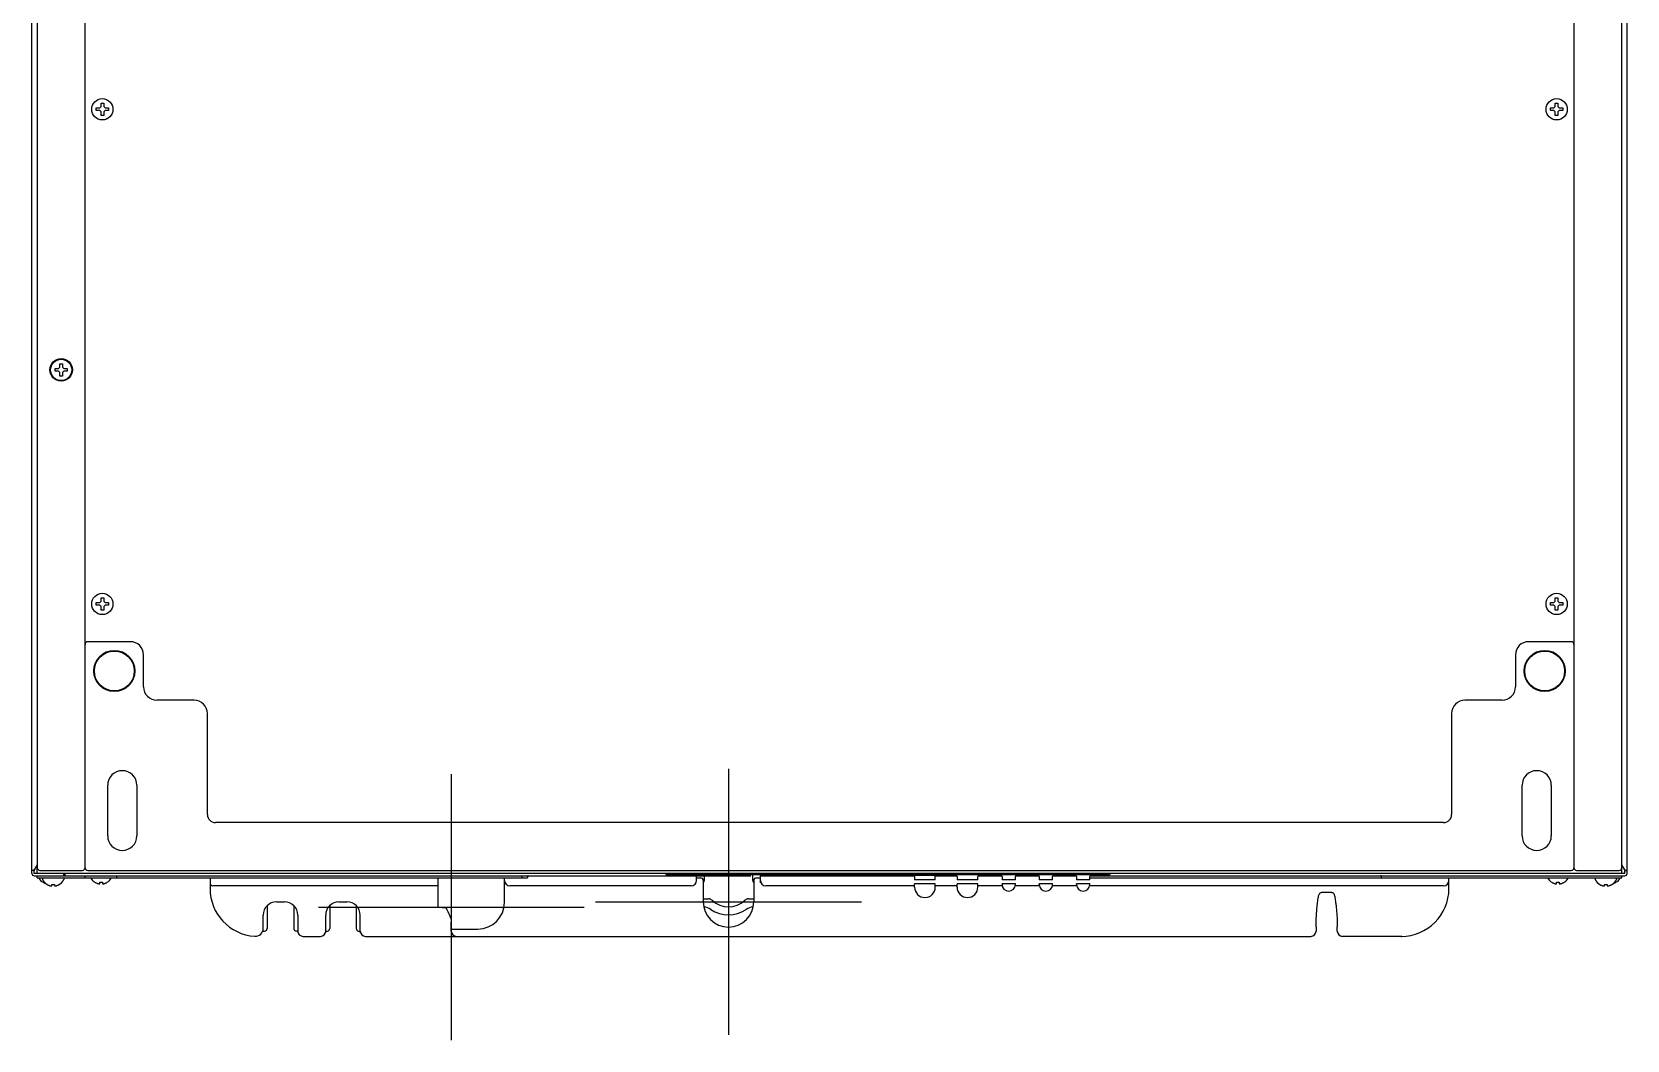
# Model space of a CAD drawing. Header units: millimetres. Extents: x -16733 to -11990, y 4098 to 7122.
# Drawn here: x -13986 to -13386, y 6364 to 6743 of the extents above; entities that cross this region are included whole.
import ezdxf

# ---------------------------------------------------------------- set-up
doc = ezdxf.new("R2010")
doc.units = ezdxf.units.MM
doc.header["$LTSCALE"] = 346.5
doc.layers.get('0').update_dxf_attribs({"linetype": 'CONTINUOUS'})

msp = doc.modelspace()

# ---------------------------------------------------------------- linework, layer by layer
at = {"color": 7, "linetype": 'Continuous'}
for p, q in [((-13986.04, 6426.5), (-13986.04, 6980.13)), ((-13386.04, 6426.4), (-13386.04, 6980.13)), ((-13984.04, 6954.6), (-13984.04, 6428.6)), ((-13966.04, 6428.6), (-13966.04, 6954.6)), ((-13406.04, 6954.6), (-13406.04, 6428.6)), ((-13388.04, 6428.6), (-13388.04, 6954.6)), ((-13961.84, 6713.3), (-13961.84, 6714.3)), ((-13961.84, 6714.3), (-13960.54, 6714.3)), ((-13960.54, 6714.3), (-13960.04, 6714.8)), ((-13960.04, 6714.8), (-13960.04, 6716.1)), ((-13960.04, 6716.1), (-13959.04, 6716.1)), ((-13959.04, 6716.1), (-13959.04, 6714.8)), ((-13959.04, 6714.8), (-13958.54, 6714.3)), ((-13958.54, 6714.3), (-13957.24, 6714.3)), ((-13957.24, 6714.3), (-13957.24, 6713.3)), ((-13414.84, 6714.3), (-13413.54, 6714.3)), ((-13414.84, 6713.3), (-13414.84, 6714.3)), ((-13413.54, 6714.3), (-13413.04, 6714.8)), ((-13413.04, 6716.1), (-13412.04, 6716.1)), ((-13413.04, 6714.8), (-13413.04, 6716.1)), ((-13412.04, 6716.1), (-13412.04, 6714.8)), ((-13412.04, 6714.8), (-13411.54, 6714.3)), ((-13411.54, 6714.3), (-13410.24, 6714.3)), ((-13410.24, 6714.3), (-13410.24, 6713.3)), ((-13960.54, 6713.3), (-13961.84, 6713.3)), ((-13960.04, 6712.8), (-13960.54, 6713.3)), ((-13960.04, 6711.5), (-13960.04, 6712.8)), ((-13959.04, 6711.5), (-13960.04, 6711.5)), ((-13958.54, 6713.3), (-13959.04, 6712.8)), ((-13959.04, 6712.8), (-13959.04, 6711.5)), ((-13957.24, 6713.3), (-13958.54, 6713.3)), ((-13413.54, 6713.3), (-13414.84, 6713.3)), ((-13413.04, 6712.8), (-13413.54, 6713.3)), ((-13413.04, 6711.5), (-13413.04, 6712.8)), ((-13412.04, 6711.5), (-13413.04, 6711.5)), ((-13411.54, 6713.3), (-13412.04, 6712.8)), ((-13412.04, 6712.8), (-13412.04, 6711.5)), ((-13410.24, 6713.3), (-13411.54, 6713.3)), ((-13975.54, 6616.8), (-13975.54, 6618.1)), ((-13975.54, 6618.1), (-13974.54, 6618.1)), ((-13974.54, 6618.1), (-13974.54, 6616.8)), ((-13977.34, 6615.3), (-13977.34, 6616.3)), ((-13977.34, 6616.3), (-13976.04, 6616.3)), ((-13976.04, 6615.3), (-13977.34, 6615.3)), ((-13976.04, 6616.3), (-13975.54, 6616.8)), ((-13975.54, 6614.8), (-13976.04, 6615.3)), ((-13975.54, 6613.5), (-13975.54, 6614.8)), ((-13974.54, 6613.5), (-13975.54, 6613.5)), ((-13974.54, 6616.8), (-13974.04, 6616.3)), ((-13974.04, 6615.3), (-13974.54, 6614.8)), ((-13974.54, 6614.8), (-13974.54, 6613.5)), ((-13974.04, 6616.3), (-13972.74, 6616.3)), ((-13972.74, 6615.3), (-13974.04, 6615.3)), ((-13972.74, 6616.3), (-13972.74, 6615.3)), ((-13961.84, 6527.3), (-13961.84, 6528.3)), ((-13961.84, 6528.3), (-13960.54, 6528.3)), ((-13960.54, 6528.3), (-13960.04, 6528.8)), ((-13960.04, 6528.8), (-13960.04, 6530.1)), ((-13960.04, 6530.1), (-13959.04, 6530.1)), ((-13959.04, 6530.1), (-13959.04, 6528.8)), ((-13959.04, 6528.8), (-13958.54, 6528.3)), ((-13958.54, 6528.3), (-13957.24, 6528.3)), ((-13957.24, 6528.3), (-13957.24, 6527.3)), ((-13414.84, 6528.3), (-13413.54, 6528.3)), ((-13414.84, 6527.3), (-13414.84, 6528.3)), ((-13413.54, 6528.3), (-13413.04, 6528.8)), ((-13413.04, 6530.1), (-13412.04, 6530.1)), ((-13413.04, 6528.8), (-13413.04, 6530.1)), ((-13412.04, 6530.1), (-13412.04, 6528.8)), ((-13412.04, 6528.8), (-13411.54, 6528.3)), ((-13411.54, 6528.3), (-13410.24, 6528.3)), ((-13410.24, 6528.3), (-13410.24, 6527.3)), ((-13960.54, 6527.3), (-13961.84, 6527.3)), ((-13960.04, 6526.8), (-13960.54, 6527.3)), ((-13960.04, 6525.5), (-13960.04, 6526.8)), ((-13959.04, 6525.5), (-13960.04, 6525.5)), ((-13958.54, 6527.3), (-13959.04, 6526.8)), ((-13959.04, 6526.8), (-13959.04, 6525.5)), ((-13957.24, 6527.3), (-13958.54, 6527.3)), ((-13413.54, 6527.3), (-13414.84, 6527.3)), ((-13413.04, 6526.8), (-13413.54, 6527.3)), ((-13413.04, 6525.5), (-13413.04, 6526.8)), ((-13412.04, 6525.5), (-13413.04, 6525.5)), ((-13411.54, 6527.3), (-13412.04, 6526.8)), ((-13412.04, 6526.8), (-13412.04, 6525.5)), ((-13410.24, 6527.3), (-13411.54, 6527.3)), ((-13949.04, 6513.6), (-13965.04, 6513.6)), ((-13407.04, 6513.6), (-13423.04, 6513.6)), ((-13944.04, 6496.6), (-13944.04, 6508.6)), ((-13428.04, 6508.6), (-13428.04, 6496.6)), ((-13925.04, 6491.6), (-13939.04, 6491.6)), ((-13920.04, 6448.6), (-13920.04, 6486.6)), ((-13452.04, 6486.6), (-13452.04, 6448.6)), ((-13433.04, 6491.6), (-13447.04, 6491.6)), ((-13957.54, 6440.6), (-13957.54, 6459.6)), ((-13946.54, 6459.6), (-13946.54, 6440.6)), ((-13425.54, 6440.6), (-13425.54, 6459.6)), ((-13414.54, 6459.6), (-13414.54, 6440.6)), ((-13455.04, 6445.6), (-13917.04, 6445.6)), ((-13985.14, 6427.79), (-13985.24, 6427.76)), ((-13985.24, 6426.5), (-13985.24, 6427.38)), ((-13984.04, 6429.69), (-13985.14, 6427.79)), ((-13984.04, 6426.4), (-13985.14, 6426.4)), ((-13984.04, 6426.4), (-13984.04, 6428.6)), ((-13388.04, 6426.4), (-13984.04, 6426.4)), ((-13983.04, 6427.6), (-13967.04, 6427.6)), ((-13974.04, 6425.6), (-13974.04, 6426.4)), ((-13973.54, 6425.64), (-13973.54, 6426.4)), ((-13965.04, 6427.6), (-13407.04, 6427.6)), ((-13405.04, 6427.6), (-13389.04, 6427.6)), ((-13386.94, 6427.79), (-13388.04, 6429.69)), ((-13388.04, 6426.4), (-13388.04, 6428.6)), ((-13386.94, 6426.4), (-13388.04, 6426.4)), ((-13386.94, 6427.79), (-13386.84, 6427.76)), ((-13386.04, 6427.38), (-13386.84, 6427.38)), ((-13386.84, 6426.5), (-13386.84, 6427.38)), ((-13386.04, 6426.4), (-13386.05, 6426.4)), ((-13985.14, 6425.6), (-13715.59, 6425.6)), ((-13984.04, 6424.8), (-13984.04, 6425.6)), ((-13984.04, 6424.8), (-13832.49, 6424.8)), ((-13982.04, 6424.4), (-13982.04, 6424.2)), ((-13981.84, 6423.12), (-13981.84, 6423.15)), ((-13980.34, 6422.32), (-13980.34, 6422.35)), ((-13978.54, 6421.8), (-13978.54, 6422.35)), ((-13977.54, 6422.35), (-13977.54, 6421.8)), ((-13975.74, 6422.35), (-13975.74, 6422.32)), ((-13974.04, 6424.4), (-13974.04, 6424.2)), ((-13966.04, 6424.8), (-13966.04, 6425.6)), ((-13962.34, 6423.12), (-13962.34, 6423.15)), ((-13960.54, 6422.6), (-13960.54, 6423.15)), ((-13959.54, 6423.15), (-13959.54, 6422.6)), ((-13957.74, 6423.15), (-13957.74, 6423.12)), ((-13954.04, 6424.8), (-13954.04, 6425.6)), ((-13919.04, 6424.8), (-13919.04, 6420.8)), ((-13918.49, 6424.8), (-13833.84, 6424.8)), ((-13833.29, 6421.8), (-13918.04, 6421.8)), ((-13833.84, 6424.8), (-13807.74, 6424.8)), ((-13833.29, 6413.8), (-13833.29, 6424.8)), ((-13808.29, 6415.55), (-13808.29, 6424.8)), ((-13807.74, 6424.8), (-13799.59, 6424.8)), ((-13738.04, 6421.8), (-13806.29, 6421.8)), ((-13801.59, 6424.8), (-13801.59, 6425.6)), ((-13799.59, 6425.35), (-13799.59, 6424.8)), ((-13799.34, 6425.6), (-13736.29, 6425.6)), ((-13581.04, 6425.9), (-13747.04, 6425.9)), ((-13747.04, 6425.9), (-13747.04, 6425.6)), ((-13742.54, 6425.6), (-13742.54, 6425.9)), ((-13736.54, 6425.9), (-13736.54, 6425.6)), ((-13736.04, 6423.8), (-13736.04, 6425.9)), ((-13736.04, 6424.8), (-13734.54, 6424.8)), ((-13733.54, 6423.8), (-13733.54, 6415.8)), ((-13733.04, 6423.9), (-13733.04, 6425.9)), ((-13715.04, 6425.9), (-13715.04, 6423.9)), ((-13714.54, 6423.8), (-13714.54, 6415.8)), ((-13713.54, 6424.8), (-13712.04, 6424.8)), ((-13712.04, 6422.98), (-13712.04, 6425.9)), ((-13711.79, 6425.6), (-13654.29, 6425.6)), ((-13711.54, 6425.6), (-13711.54, 6425.9)), ((-13654.04, 6421.8), (-13710.04, 6421.8)), ((-13705.54, 6425.6), (-13705.54, 6425.9)), ((-13701.04, 6425.9), (-13701.04, 6425.6)), ((-13688.27, 6425.85), (-13688.57, 6425.85)), ((-13688.57, 6425.85), (-13688.57, 6425.6)), ((-13688.27, 6425.85), (-13688.27, 6425.6)), ((-13663.06, 6425.86), (-13657.16, 6425.86)), ((-13662.49, 6425.86), (-13657.74, 6425.86)), ((-13662.49, 6425.86), (-13662.49, 6425.86)), ((-13657.74, 6425.86), (-13657.74, 6425.86)), ((-13655.6, 6425.6), (-13655.6, 6425.66)), ((-13655.4, 6425.86), (-13646.63, 6425.86)), ((-13654.83, 6425.86), (-13650.08, 6425.86)), ((-13654.83, 6425.86), (-13654.83, 6425.86)), ((-13654.04, 6425.35), (-13654.04, 6424.05)), ((-13646.24, 6424.05), (-13654.04, 6424.05)), ((-13646.24, 6422.55), (-13654.04, 6422.55)), ((-13654.04, 6421.3), (-13654.04, 6422.55)), ((-13650.08, 6425.86), (-13650.08, 6425.86)), ((-13646.43, 6425.66), (-13646.43, 6424.05)), ((-13646.24, 6424.05), (-13646.24, 6425.35)), ((-13646.24, 6421.3), (-13646.24, 6422.55)), ((-13638.04, 6421.8), (-13646.24, 6421.8)), ((-13645.99, 6425.6), (-13638.29, 6425.6)), ((-13638.04, 6425.35), (-13638.04, 6424.05)), ((-13630.24, 6424.05), (-13638.04, 6424.05)), ((-13630.24, 6422.55), (-13638.04, 6422.55)), ((-13638.04, 6421.3), (-13638.04, 6422.55)), ((-13630.24, 6424.05), (-13630.24, 6425.35)), ((-13630.24, 6421.3), (-13630.24, 6422.55)), ((-13621.09, 6421.8), (-13630.24, 6421.8)), ((-13629.99, 6425.6), (-13621.39, 6425.6)), ((-13621.14, 6425.35), (-13621.14, 6424.05)), ((-13616.14, 6424.05), (-13621.14, 6424.05)), ((-13616.14, 6422.55), (-13621.14, 6422.55)), ((-13621.14, 6422.3), (-13621.14, 6422.55)), ((-13607.09, 6421.8), (-13616.19, 6421.8)), ((-13616.14, 6424.05), (-13616.14, 6425.35)), ((-13616.14, 6422.3), (-13616.14, 6422.55)), ((-13615.89, 6425.6), (-13607.39, 6425.6)), ((-13607.14, 6425.35), (-13607.14, 6424.05)), ((-13602.14, 6424.05), (-13607.14, 6424.05)), ((-13602.14, 6422.55), (-13607.14, 6422.55)), ((-13607.14, 6422.3), (-13607.14, 6422.55)), ((-13593.09, 6421.8), (-13602.19, 6421.8)), ((-13602.14, 6424.05), (-13602.14, 6425.35)), ((-13602.14, 6422.3), (-13602.14, 6422.55)), ((-13601.89, 6425.6), (-13593.39, 6425.6)), ((-13593.14, 6425.35), (-13593.14, 6424.05)), ((-13588.14, 6424.05), (-13593.14, 6424.05)), ((-13588.14, 6422.55), (-13593.14, 6422.55)), ((-13593.14, 6422.3), (-13593.14, 6422.55)), ((-13455.04, 6421.8), (-13588.19, 6421.8)), ((-13588.14, 6424.05), (-13588.14, 6425.35)), ((-13588.14, 6424.8), (-13453.59, 6424.8)), ((-13588.14, 6422.3), (-13588.14, 6422.55)), ((-13587.89, 6425.6), (-13478.74, 6425.6)), ((-13492.49, 6425.6), (-13386.94, 6425.6)), ((-13478.49, 6425.35), (-13478.49, 6425.6)), ((-13478.49, 6425.35), (-13478.49, 6424.8)), ((-13467.59, 6424.8), (-13388.04, 6424.8)), ((-13453.04, 6420.8), (-13453.04, 6424.8)), ((-13414.34, 6423.12), (-13414.34, 6423.15)), ((-13412.54, 6422.6), (-13412.54, 6423.15)), ((-13411.54, 6423.15), (-13411.54, 6422.6)), ((-13409.74, 6423.15), (-13409.74, 6423.12)), ((-13398.04, 6424.4), (-13398.04, 6424.2)), ((-13396.34, 6422.32), (-13396.34, 6422.35)), ((-13394.54, 6421.8), (-13394.54, 6422.35)), ((-13393.54, 6422.35), (-13393.54, 6421.8)), ((-13391.74, 6422.35), (-13391.74, 6422.32)), ((-13390.24, 6423.15), (-13390.24, 6423.12)), ((-13390.04, 6424.4), (-13390.04, 6424.2)), ((-13388.04, 6424.8), (-13388.04, 6425.6)), ((-13897.54, 6414.37), (-13897.54, 6405.8)), ((-13894.04, 6415.8), (-13891.04, 6415.8)), ((-13887.54, 6414.37), (-13887.54, 6405.8)), ((-13874.04, 6414.37), (-13874.04, 6405.8)), ((-13870.54, 6415.8), (-13867.54, 6415.8)), ((-13864.04, 6414.37), (-13864.04, 6405.8)), ((-13733.54, 6416.9), (-13731.59, 6416.9)), ((-13730.88, 6416.79), (-13730.92, 6416.8)), ((-13717.17, 6416.8), (-13717.2, 6416.79)), ((-13717.11, 6416.8), (-13717.17, 6416.8)), ((-13717.06, 6416.81), (-13717.11, 6416.8)), ((-13716.49, 6416.9), (-13714.54, 6416.9)), ((-13497.04, 6419.33), (-13501.04, 6419.33)), ((-13899.04, 6405.83), (-13899.04, 6410.8)), ((-13886.04, 6410.8), (-13886.04, 6404.8)), ((-13875.54, 6404.8), (-13875.54, 6410.8)), ((-13862.54, 6404.8), (-13862.54, 6410.8)), ((-13833.29, 6413.8), (-13830.29, 6413.55)), ((-13828.29, 6404.8), (-13828.29, 6408.26)), ((-13899.22, 6404.8), (-13898.54, 6404.8)), ((-13886.04, 6404.8), (-13886.54, 6404.8)), ((-13884.04, 6402.8), (-13877.54, 6402.8)), ((-13875.12, 6404.74), (-13874.87, 6404.81)), ((-13862.66, 6404.52), (-13862.44, 6404.16)), ((-13860.54, 6402.8), (-13505.04, 6402.8)), ((-13828.29, 6405.55), (-13818.29, 6405.55)), ((-13503.04, 6406.4), (-13503.04, 6404.8)), ((-13495.04, 6404.8), (-13495.04, 6406.4)), ((-13470.78, 6402.8), (-13493.04, 6402.8))]:
    msp.add_line(p, q, dxfattribs=at)
at = {"color": 4}
for p, q in [((-13828.29, 6463.8), (-13828.29, 6363.8)), ((-13878.29, 6413.8), (-13778.29, 6413.8))]:
    msp.add_line(p, q, dxfattribs=at)
at = {"color": 1}
for p, q in [((-13724.04, 6465.8), (-13724.04, 6365.8)), ((-13774.04, 6415.8), (-13674.04, 6415.8))]:
    msp.add_line(p, q, dxfattribs=at)
at = {"color": 7, "linetype": 'Continuous'}
for points in [[(-13730.92, 6416.8), (-13730.97, 6416.8), (-13731.02, 6416.81)], [(-13503.04, 6406.4), (-13503.04, 6407.01), (-13503.03, 6407.63), (-13503.01, 6408.27), (-13502.99, 6408.92), (-13502.95, 6409.59), (-13502.92, 6410.25), (-13502.88, 6410.89), (-13502.83, 6411.53), (-13502.79, 6412.15), (-13502.74, 6412.75), (-13502.68, 6413.33), (-13502.63, 6413.89), (-13502.58, 6414.44), (-13502.52, 6414.99), (-13502.45, 6415.54), (-13502.39, 6416.08), (-13502.31, 6416.62), (-13502.23, 6417.12), (-13502.15, 6417.58), (-13502.07, 6417.99), (-13501.99, 6418.29), (-13501.91, 6418.53), (-13501.79, 6418.78), (-13501.63, 6419.02), (-13501.39, 6419.22), (-13501.1, 6419.33), (-13501.04, 6419.33)], [(-13497.04, 6419.33), (-13496.8, 6419.29), (-13496.57, 6419.15), (-13496.42, 6418.97), (-13496.31, 6418.78), (-13496.24, 6418.61), (-13496.17, 6418.41), (-13496.1, 6418.13), (-13496.03, 6417.79), (-13495.95, 6417.4), (-13495.88, 6416.96), (-13495.8, 6416.5), (-13495.74, 6416.03), (-13495.67, 6415.58), (-13495.62, 6415.15), (-13495.57, 6414.75), (-13495.52, 6414.35), (-13495.48, 6413.95), (-13495.43, 6413.51), (-13495.38, 6413.03), (-13495.34, 6412.53), (-13495.3, 6412.03), (-13495.25, 6411.5), (-13495.21, 6410.96), (-13495.18, 6410.42), (-13495.14, 6409.86), (-13495.12, 6409.31), (-13495.09, 6408.77), (-13495.07, 6408.24), (-13495.06, 6407.74), (-13495.05, 6407.25), (-13495.04, 6406.78), (-13495.04, 6406.4)], [(-13875.65, 6404.15), (-13875.45, 6404.49), (-13875.12, 6404.74)], [(-13863.21, 6404.81), (-13863.01, 6404.75), (-13862.66, 6404.52)]]:
    msp.add_lwpolyline(points, dxfattribs=at)
for centre, radius in [((-13959.54, 6713.8), 4), ((-13412.54, 6713.8), 4), ((-13975.04, 6615.8), 4.25), ((-13975.04, 6615.8), 4), ((-13959.54, 6527.8), 4), ((-13412.54, 6527.8), 4), ((-13955.04, 6502.6), 7.75), ((-13955.04, 6502.6), 7.49), ((-13417.04, 6502.6), 7.75), ((-13417.04, 6502.6), 7.49)]:
    msp.add_circle(centre, radius, dxfattribs=at)
for centre, radius, start, end in [((-13965.04, 6512.6), 1, 90, 180), ((-13949.04, 6508.6), 5, 0, 90), ((-13423.04, 6508.6), 5, 90, 180), ((-13407.04, 6512.6), 1, 0, 90), ((-13939.04, 6496.6), 5, 180, 270), ((-13433.04, 6496.6), 5, 270, 0), ((-13925.04, 6486.6), 5, 0, 90), ((-13447.04, 6486.6), 5, 90, 180), ((-13952.04, 6459.6), 5.5, 0, 180), ((-13420.04, 6459.6), 5.5, 0, 180), ((-13917.04, 6448.6), 3, 180, 270), ((-13455.04, 6448.6), 3, 270, 0), ((-13952.04, 6440.6), 5.5, 180, 0), ((-13420.04, 6440.6), 5.5, 180, 0), ((-13985.14, 6426.5), 0.9, 180, 270), ((-13985.14, 6426.5), 0.1, 180, 270), ((-13983.04, 6428.6), 1, 180, 270), ((-13967.04, 6428.6), 1, 270, 0), ((-13965.04, 6428.6), 1, 180, 270), ((-13747.04, 6426.9), 1, 210.59889, 270), ((-13581.04, 6426.9), 1, 270, 329.40111), ((-13407.04, 6428.6), 1, 270, 0), ((-13405.04, 6428.6), 1, 180, 270), ((-13389.04, 6428.6), 1, 270, 0), ((-13386.94, 6426.5), 0.9, 270, 0), ((-13386.94, 6426.5), 0.1, 270, 0), ((-13979.34, 6427.22), 4.8, 210.30118, 238.62729), ((-13981.64, 6424.4), 0.4, 150, 180), ((-13981.64, 6424.2), 0.4, 180, 210.30118), ((-13977.84, 6426.42), 4.8, 210.30118, 238.62729), ((-13979.35, 6427.2), 4.75, 238.46592, 241.0313), ((-13979.36, 6427.2), 4.75, 241.03163, 241.99262), ((-13979.36, 6427.2), 4.75, 241.99259, 243.31875), ((-13979.36, 6427.2), 4.74, 243.3188, 244.45978), ((-13979.36, 6427.19), 4.74, 244.45979, 245.42782), ((-13979.36, 6427.19), 4.73, 245.4278, 246.68253), ((-13979.37, 6427.18), 4.73, 246.68262, 247.45262), ((-13979.37, 6427.18), 4.72, 247.45244, 248.99746), ((-13979.37, 6427.17), 4.72, 248.99775, 249.4819), ((-13979.37, 6427.16), 4.7, 249.48126, 251.53441), ((-13979.38, 6427.14), 4.69, 251.53499, 252.55167), ((-13977.85, 6426.4), 4.75, 238.46592, 241.0313), ((-13977.86, 6426.4), 4.75, 241.03163, 241.99262), ((-13977.86, 6426.4), 4.75, 241.99259, 243.31875), ((-13977.86, 6426.4), 4.74, 243.3188, 244.45978), ((-13977.86, 6426.39), 4.74, 244.45979, 245.42782), ((-13977.86, 6426.39), 4.73, 245.4278, 246.68253), ((-13977.87, 6426.38), 4.73, 246.68262, 247.45262), ((-13977.87, 6426.38), 4.72, 247.45244, 248.99746), ((-13977.87, 6426.37), 4.72, 248.99775, 249.4819), ((-13977.87, 6426.36), 4.7, 249.48126, 251.53441), ((-13977.88, 6426.34), 4.68, 251.53495, 252.62273), ((-13977.89, 6426.32), 4.67, 252.62279, 253.60512), ((-13977.89, 6426.29), 4.64, 253.60363, 255.68242), ((-13978.79, 6423.79), 2.01, 262.72591, 264.7415), ((-13978.79, 6423.77), 1.98, 264.74422, 265.39913), ((-13978.79, 6423.76), 1.97, 265.39843, 266.78331), ((-13978.79, 6423.75), 1.96, 266.78408, 267.62353), ((-13978.79, 6423.74), 1.96, 267.62337, 268.84548), ((-13978.79, 6423.74), 1.95, 268.84587, 270.92582), ((-13978.79, 6423.74), 1.95, 270.92611, 271.99638), ((-13978.79, 6423.75), 1.96, 271.99641, 273.02279), ((-13978.79, 6423.76), 1.97, 273.0233, 274.28602), ((-13978.79, 6423.77), 1.98, 274.28564, 275.13722), ((-13978.8, 6423.79), 2.01, 275.14015, 277.27441), ((-13978.04, 6426.12), 3.8, 262.43512, 277.56488), ((-13977.29, 6423.79), 2.01, 262.72561, 264.85983), ((-13977.29, 6423.77), 1.98, 264.86273, 265.7144), ((-13977.29, 6423.76), 1.97, 265.71404, 266.97664), ((-13977.29, 6423.75), 1.96, 266.97715, 268.00366), ((-13977.29, 6423.74), 1.95, 268.00369, 269.07382), ((-13977.29, 6423.74), 1.95, 269.07411, 271.15407), ((-13977.29, 6423.74), 1.95, 271.15446, 272.37669), ((-13977.29, 6423.75), 1.96, 272.37651, 273.21588), ((-13977.29, 6423.76), 1.97, 273.21665, 274.6016), ((-13977.29, 6423.77), 1.98, 274.60089, 275.25577), ((-13977.3, 6423.79), 2.01, 275.2585, 277.27409), ((-13978.19, 6426.29), 4.64, 284.31758, 286.39637), ((-13978.2, 6426.32), 4.67, 286.39488, 287.37721), ((-13978.2, 6426.34), 4.68, 287.37727, 288.46505), ((-13978.21, 6426.36), 4.7, 288.46559, 290.51874), ((-13978.21, 6426.37), 4.72, 290.5181, 291.00225), ((-13978.21, 6426.38), 4.72, 291.00254, 292.54756), ((-13978.22, 6426.38), 4.73, 292.54738, 293.31738), ((-13978.22, 6426.39), 4.73, 293.31747, 294.5722), ((-13978.22, 6426.39), 4.74, 294.57218, 295.5402), ((-13978.22, 6426.4), 4.74, 295.54022, 296.6812), ((-13978.22, 6426.4), 4.75, 296.68125, 298.00741), ((-13978.23, 6426.4), 4.75, 298.00738, 298.96837), ((-13978.23, 6426.4), 4.75, 298.9687, 301.53408), ((-13978.24, 6426.42), 4.8, 301.37271, 329.69882), ((-13974.44, 6424.2), 0.4, 329.69882, 0), ((-13959.84, 6427.22), 4.8, 210.30118, 238.62729), ((-13959.85, 6427.2), 4.75, 238.46592, 241.0313), ((-13959.86, 6427.2), 4.75, 241.03163, 241.99262), ((-13959.86, 6427.2), 4.75, 241.99259, 243.31875), ((-13959.86, 6427.2), 4.74, 243.3188, 244.45978), ((-13959.86, 6427.19), 4.74, 244.45979, 245.42782), ((-13959.86, 6427.19), 4.73, 245.4278, 246.68253), ((-13959.87, 6427.18), 4.73, 246.68262, 247.45262), ((-13959.87, 6427.18), 4.72, 247.45244, 248.99746), ((-13959.87, 6427.17), 4.72, 248.99775, 249.4819), ((-13959.87, 6427.16), 4.7, 249.48126, 251.53441), ((-13959.88, 6427.14), 4.68, 251.53495, 252.62273), ((-13959.89, 6427.12), 4.67, 252.62279, 253.60512), ((-13959.89, 6427.09), 4.64, 253.60363, 255.68242), ((-13960.79, 6424.59), 2.01, 262.72591, 264.7415), ((-13960.79, 6424.57), 1.98, 264.74422, 265.39913), ((-13960.79, 6424.56), 1.97, 265.39843, 266.78331), ((-13960.79, 6424.55), 1.96, 266.78408, 267.62353), ((-13960.79, 6424.54), 1.96, 267.62337, 268.84548), ((-13960.79, 6424.54), 1.95, 268.84587, 270.92582), ((-13960.79, 6424.54), 1.95, 270.92611, 271.99638), ((-13960.79, 6424.55), 1.96, 271.99641, 273.02279), ((-13960.79, 6424.56), 1.97, 273.0233, 274.28602), ((-13960.79, 6424.57), 1.98, 274.28564, 275.13722), ((-13960.8, 6424.59), 2.01, 275.14015, 277.27441), ((-13960.04, 6426.92), 3.8, 262.43512, 277.56488), ((-13959.29, 6424.59), 2.01, 262.72561, 264.85983), ((-13959.29, 6424.57), 1.98, 264.86273, 265.7144), ((-13959.29, 6424.56), 1.97, 265.71404, 266.97664), ((-13959.29, 6424.55), 1.96, 266.97715, 268.00366), ((-13959.29, 6424.54), 1.95, 268.00369, 269.07382), ((-13959.29, 6424.54), 1.95, 269.07411, 271.15407), ((-13959.29, 6424.54), 1.95, 271.15446, 272.37669), ((-13959.29, 6424.55), 1.96, 272.37651, 273.21588), ((-13959.29, 6424.56), 1.97, 273.21665, 274.6016), ((-13959.29, 6424.57), 1.98, 274.60089, 275.25577), ((-13959.3, 6424.59), 2.01, 275.2585, 277.27409), ((-13960.19, 6427.09), 4.64, 284.31758, 286.39637), ((-13960.2, 6427.12), 4.67, 286.39488, 287.37721), ((-13960.2, 6427.14), 4.68, 287.37727, 288.46505), ((-13960.21, 6427.16), 4.7, 288.46559, 290.51874), ((-13960.21, 6427.17), 4.72, 290.5181, 291.00225), ((-13960.21, 6427.18), 4.72, 291.00254, 292.54756), ((-13960.22, 6427.18), 4.73, 292.54738, 293.31738), ((-13960.22, 6427.19), 4.73, 293.31747, 294.5722), ((-13960.22, 6427.19), 4.74, 294.57218, 295.5402), ((-13960.22, 6427.2), 4.74, 295.54022, 296.6812), ((-13960.22, 6427.2), 4.75, 296.68125, 298.00741), ((-13960.23, 6427.2), 4.75, 298.00738, 298.96837), ((-13960.23, 6427.2), 4.75, 298.9687, 301.53408), ((-13960.24, 6427.22), 4.8, 301.37271, 329.69882), ((-13918.04, 6422.8), 1, 180, 270), ((-13901.04, 6420.8), 18, 180, 266.17745), ((-13806.29, 6423.8), 2, 180, 270), ((-13799.34, 6425.35), 0.25, 90, 180), ((-13738.04, 6423.8), 2, 270, 0), ((-13736.29, 6425.35), 0.25, 0, 90), ((-13734.54, 6423.8), 1, 0, 90), ((-13734.04, 6423.9), 1, 300.63635, 0), ((-13714.04, 6423.9), 1, 180, 239.36365), ((-13713.54, 6423.8), 1, 90, 180), ((-13711.79, 6425.35), 0.25, 90, 180), ((-13710.04, 6423.8), 2, 180, 270), ((-13663.06, 6425.66), 0.2, 90, 180), ((-13657.16, 6425.66), 0.2, 0, 90), ((-13655.4, 6425.66), 0.2, 90, 180), ((-13654.29, 6425.35), 0.25, 0, 90), ((-13650.14, 6421.3), 3.9, 180, 360), ((-13646.63, 6425.66), 0.2, 0, 90), ((-13645.99, 6425.35), 0.25, 90, 180), ((-13638.29, 6425.35), 0.25, 0, 90), ((-13634.14, 6421.3), 3.9, 180, 360), ((-13629.99, 6425.35), 0.25, 90, 180), ((-13621.39, 6425.35), 0.25, 0, 90), ((-13618.64, 6422.3), 2.5, 180, 360), ((-13615.89, 6425.35), 0.25, 90, 180), ((-13607.39, 6425.35), 0.25, 0, 90), ((-13604.64, 6422.3), 2.5, 180, 360), ((-13601.89, 6425.35), 0.25, 90, 180), ((-13593.39, 6425.35), 0.25, 0, 90), ((-13590.64, 6422.3), 2.5, 180, 360), ((-13587.89, 6425.35), 0.25, 90, 180), ((-13478.74, 6425.35), 0.25, 0, 90), ((-13471.04, 6420.8), 18, 270, 0), ((-13455.04, 6423.8), 2, 270, 0), ((-13411.84, 6427.22), 4.8, 210.30118, 238.62729), ((-13411.85, 6427.2), 4.75, 238.46592, 241.0313), ((-13411.86, 6427.2), 4.75, 241.03163, 241.99262), ((-13411.86, 6427.2), 4.75, 241.99259, 243.31875), ((-13411.86, 6427.2), 4.74, 243.3188, 244.45978), ((-13411.86, 6427.19), 4.74, 244.45979, 245.42782), ((-13411.86, 6427.19), 4.73, 245.4278, 246.68253), ((-13411.87, 6427.18), 4.73, 246.68262, 247.45262), ((-13411.87, 6427.18), 4.72, 247.45244, 248.99746), ((-13411.87, 6427.17), 4.72, 248.99775, 249.4819), ((-13411.87, 6427.16), 4.7, 249.48126, 251.53441), ((-13411.88, 6427.14), 4.68, 251.53495, 252.62273), ((-13411.89, 6427.12), 4.67, 252.62279, 253.60512), ((-13411.89, 6427.09), 4.64, 253.60363, 255.68242), ((-13412.79, 6424.59), 2.01, 262.72591, 264.7415), ((-13412.79, 6424.57), 1.98, 264.74422, 265.39913), ((-13412.79, 6424.56), 1.97, 265.39843, 266.78331), ((-13412.79, 6424.55), 1.96, 266.78408, 267.62353), ((-13412.79, 6424.54), 1.96, 267.62337, 268.84548), ((-13412.79, 6424.54), 1.95, 268.84587, 270.92582), ((-13412.79, 6424.54), 1.95, 270.92611, 271.99638), ((-13412.79, 6424.55), 1.96, 271.99641, 273.02279), ((-13412.79, 6424.56), 1.97, 273.0233, 274.28602), ((-13412.79, 6424.57), 1.98, 274.28564, 275.13722), ((-13412.8, 6424.59), 2.01, 275.14015, 277.27441), ((-13412.04, 6426.92), 3.8, 262.43512, 277.56488), ((-13411.29, 6424.59), 2.01, 262.72561, 264.85983), ((-13411.29, 6424.57), 1.98, 264.86273, 265.7144), ((-13411.29, 6424.56), 1.97, 265.71404, 266.97664), ((-13411.29, 6424.55), 1.96, 266.97715, 268.00366), ((-13411.29, 6424.54), 1.95, 268.00369, 269.07382), ((-13411.29, 6424.54), 1.95, 269.07411, 271.15407), ((-13411.29, 6424.54), 1.95, 271.15446, 272.37669), ((-13411.29, 6424.55), 1.96, 272.37651, 273.21588), ((-13411.29, 6424.56), 1.97, 273.21665, 274.6016), ((-13411.29, 6424.57), 1.98, 274.60089, 275.25577), ((-13411.3, 6424.59), 2.01, 275.2585, 277.27409), ((-13412.19, 6427.09), 4.64, 284.31758, 286.39637), ((-13412.2, 6427.12), 4.67, 286.39488, 287.37721), ((-13412.2, 6427.14), 4.68, 287.37727, 288.46505), ((-13412.21, 6427.16), 4.7, 288.46559, 290.51874), ((-13412.21, 6427.17), 4.72, 290.5181, 291.00225), ((-13412.21, 6427.18), 4.72, 291.00254, 292.54756), ((-13412.22, 6427.18), 4.73, 292.54738, 293.31738), ((-13412.22, 6427.19), 4.73, 293.31747, 294.5722), ((-13412.22, 6427.19), 4.74, 294.57218, 295.5402), ((-13412.22, 6427.2), 4.74, 295.54022, 296.6812), ((-13412.22, 6427.2), 4.75, 296.68125, 298.00741), ((-13412.23, 6427.2), 4.75, 298.00738, 298.96837), ((-13412.23, 6427.2), 4.75, 298.9687, 301.53408), ((-13412.24, 6427.22), 4.8, 301.37271, 329.69882), ((-13397.64, 6424.2), 0.4, 180, 210.30118), ((-13393.84, 6426.42), 4.8, 210.30118, 238.62729), ((-13393.85, 6426.4), 4.75, 238.46592, 241.0313), ((-13393.86, 6426.4), 4.75, 241.03163, 241.99262), ((-13393.86, 6426.4), 4.75, 241.99259, 243.31875), ((-13393.86, 6426.4), 4.74, 243.3188, 244.45978), ((-13393.86, 6426.39), 4.74, 244.45979, 245.42782), ((-13393.86, 6426.39), 4.73, 245.4278, 246.68253), ((-13393.87, 6426.38), 4.73, 246.68262, 247.45262), ((-13393.87, 6426.38), 4.72, 247.45244, 248.99746), ((-13393.87, 6426.37), 4.72, 248.99775, 249.4819), ((-13393.87, 6426.36), 4.7, 249.48126, 251.53441), ((-13393.88, 6426.34), 4.68, 251.53495, 252.62273), ((-13393.89, 6426.32), 4.67, 252.62279, 253.60512), ((-13393.89, 6426.29), 4.64, 253.60363, 255.68242), ((-13394.79, 6423.79), 2.01, 262.72591, 264.7415), ((-13394.79, 6423.77), 1.98, 264.74422, 265.39913), ((-13394.79, 6423.76), 1.97, 265.39843, 266.78331), ((-13394.79, 6423.75), 1.96, 266.78408, 267.62353), ((-13394.79, 6423.74), 1.96, 267.62337, 268.84548), ((-13394.79, 6423.74), 1.95, 268.84587, 270.92582), ((-13394.79, 6423.74), 1.95, 270.92611, 271.99638), ((-13394.79, 6423.75), 1.96, 271.99641, 273.02279), ((-13394.79, 6423.76), 1.97, 273.0233, 274.28602), ((-13394.79, 6423.77), 1.98, 274.28564, 275.13722), ((-13394.8, 6423.79), 2.01, 275.14015, 277.27441), ((-13394.04, 6426.12), 3.8, 262.43512, 277.56488), ((-13393.29, 6423.79), 2.01, 262.72561, 264.85983), ((-13393.29, 6423.77), 1.98, 264.86273, 265.7144), ((-13393.29, 6423.76), 1.97, 265.71404, 266.97664), ((-13393.29, 6423.75), 1.96, 266.97715, 268.00366), ((-13393.29, 6423.74), 1.95, 268.00369, 269.07382), ((-13393.29, 6423.74), 1.95, 269.07411, 271.15407), ((-13393.29, 6423.74), 1.95, 271.15446, 272.37669), ((-13393.29, 6423.75), 1.96, 272.37651, 273.21588), ((-13393.29, 6423.76), 1.97, 273.21665, 274.6016), ((-13393.29, 6423.77), 1.98, 274.60089, 275.25577), ((-13393.3, 6423.79), 2.01, 275.2585, 277.27409), ((-13394.19, 6426.29), 4.64, 284.31758, 286.39637), ((-13394.2, 6426.32), 4.67, 286.39488, 287.37721), ((-13394.2, 6426.34), 4.68, 287.37727, 288.46505), ((-13394.21, 6426.36), 4.7, 288.46559, 290.51874), ((-13394.21, 6426.37), 4.72, 290.5181, 291.00225), ((-13394.21, 6426.38), 4.72, 291.00254, 292.54756), ((-13394.22, 6426.38), 4.73, 292.54738, 293.31738), ((-13394.22, 6426.39), 4.73, 293.31747, 294.5722), ((-13394.22, 6426.39), 4.74, 294.57218, 295.5402), ((-13394.22, 6426.4), 4.74, 295.54022, 296.6812), ((-13394.22, 6426.4), 4.75, 296.68125, 298.00741), ((-13394.23, 6426.4), 4.75, 298.00738, 298.96837), ((-13394.23, 6426.4), 4.75, 298.9687, 301.53408), ((-13394.24, 6426.42), 4.8, 301.37271, 329.69882), ((-13392.7, 6427.14), 4.69, 287.44833, 288.46501), ((-13392.71, 6427.16), 4.7, 288.46559, 290.51874), ((-13392.71, 6427.17), 4.72, 290.5181, 291.00225), ((-13392.71, 6427.18), 4.72, 291.00254, 292.54756), ((-13392.72, 6427.18), 4.73, 292.54738, 293.31738), ((-13392.72, 6427.19), 4.73, 293.31747, 294.5722), ((-13392.72, 6427.19), 4.74, 294.57218, 295.5402), ((-13392.72, 6427.2), 4.74, 295.54022, 296.6812), ((-13392.72, 6427.2), 4.75, 296.68125, 298.00741), ((-13392.73, 6427.2), 4.75, 298.00738, 298.96837), ((-13392.73, 6427.2), 4.75, 298.9687, 301.53408), ((-13392.74, 6427.22), 4.8, 301.37271, 329.69882), ((-13390.44, 6424.2), 0.4, 329.69882, 0), ((-13390.44, 6424.4), 0.4, 0, 30), ((-13894.04, 6410.8), 5, 90, 180), ((-13891.04, 6410.8), 5, 0, 90), ((-13870.54, 6410.8), 5, 90, 180), ((-13867.54, 6410.8), 5, 0, 90), ((-13818.29, 6415.55), 10, 270, 360), ((-13724.04, 6415.8), 9.5, 180, 0), ((-13731.59, 6414.9), 2, 46.65824, 90), ((-13724.04, 6422.9), 9, 226.65824, 313.34176), ((-13716.49, 6414.9), 2, 90, 133.34176), ((-13733.99, 6407.9), 6, 56.44269, 83.23834), ((-13724.04, 6422.9), 12, 236.44269, 303.55731), ((-13714.09, 6407.9), 6, 96.76166, 123.55731), ((-13902.04, 6405.83), 3, 266.17745, 0), ((-13898.54, 6405.8), 1, 270, 0), ((-13886.54, 6405.8), 1, 180, 270), ((-13884.04, 6404.8), 2, 180, 224.92086), ((-13884.04, 6404.8), 2, 180, 270), ((-13877.54, 6404.8), 2, 270, 0), ((-13875.04, 6405.8), 1, 279.74304, 0), ((-13863.04, 6405.8), 1, 180, 260.25716), ((-13860.54, 6404.8), 2, 180, 270), ((-13826.29, 6404.8), 2, 180, 270), ((-13505.04, 6404.8), 2, 270, 0), ((-13493.04, 6404.8), 2, 180, 270), ((-13470.78, 6404.8), 2, 262.39224, 270.94887)]:
    msp.add_arc(centre, radius, start, end, dxfattribs=at)
for points, knots in [([(-13985.24, 6427.76), (-13985.35, 6427.73), (-13985.5, 6427.69), (-13985.69, 6427.62), (-13985.81, 6427.57), (-13985.9, 6427.53), (-13985.99, 6427.47), (-13986.04, 6427.42), (-13986.04, 6427.38)], [0, 0, 0, 0, 0.359224, 0.519996, 0.661923, 0.781448, 0.876576, 1, 1, 1, 1]), ([(-13985.14, 6427.79), (-13985.17, 6427.72), (-13985.22, 6427.59), (-13985.24, 6427.45), (-13985.24, 6427.38)], [0, 0, 0, 0, 0.511491, 1, 1, 1, 1]), ([(-13386.94, 6427.79), (-13386.92, 6427.72), (-13386.86, 6427.59), (-13386.84, 6427.45), (-13386.84, 6427.38)], [0, 0, 0, 0, 0.511491, 1, 1, 1, 1]), ([(-13386.84, 6427.76), (-13386.74, 6427.73), (-13386.59, 6427.69), (-13386.4, 6427.62), (-13386.28, 6427.57), (-13386.18, 6427.53), (-13386.09, 6427.47), (-13386.04, 6427.42), (-13386.04, 6427.38)], [0, 0, 0, 0, 0.359224, 0.519996, 0.661923, 0.781448, 0.876576, 1, 1, 1, 1]), ([(-13830.29, 6413.55), (-13829.84, 6412.64), (-13829.02, 6410.97), (-13828.29, 6409.14), (-13828.29, 6408.26)], [0, 0, 0, 0, 0.533844, 1, 1, 1, 1])]:
    msp.add_open_spline(points, degree=3, knots=knots, dxfattribs=at)

doc.saveas('drawing.dxf')
